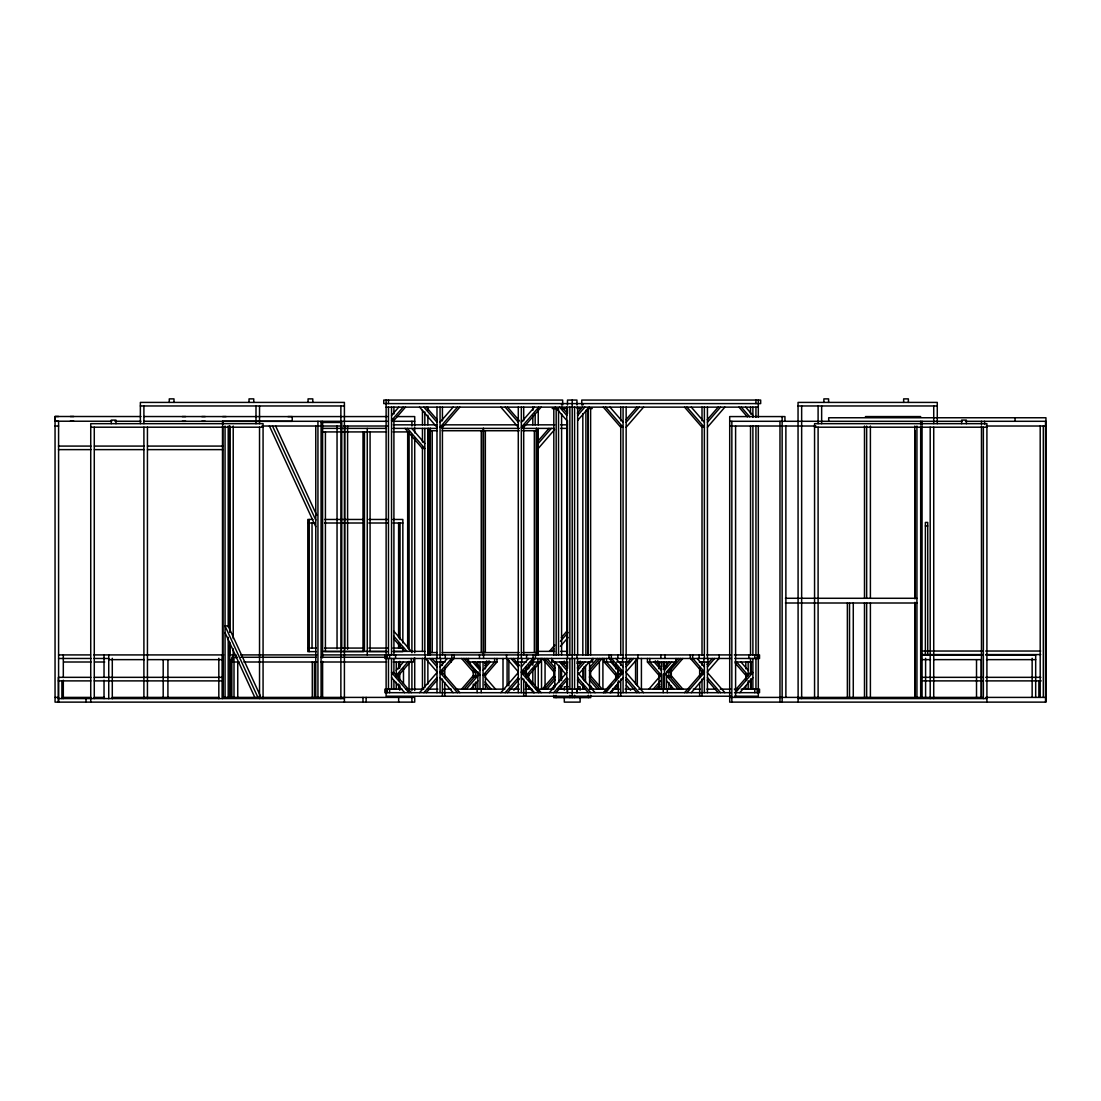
<?xml version="1.0" encoding="UTF-8"?>
<svg xmlns="http://www.w3.org/2000/svg" width="1101" height="1101" viewBox="0 0 1101 1101"><rect width="100%" height="100%" fill="white"/><g stroke="black" fill="none" stroke-linecap="round" stroke-linejoin="round"><path stroke-width="1.5" d="M1045.826 596.825L1045.826 589.902L1045.826 698.585M391.543 415.49L398.768 407.136M403.104 407.136L391.543 420.486L393.91 420.486L405.471 407.136M440.056 422.247L453.144 407.136M457.479 407.136L440.056 427.257L442.423 427.257L459.846 407.136M521.337 422.247L534.425 407.136M538.761 407.136L521.337 427.257L523.704 427.257L541.128 407.136M538.059 440.978L548.972 428.385M538.238 443.497L551.326 428.385M538.238 448.492L554.574 429.638M577.351 413.095L582.512 407.136M577.64 415.49L584.865 407.136M577.64 420.486L589.2 407.136M396.264 670.344L403.489 662.004M407.824 662.004L396.264 675.353L398.617 675.353L410.191 662.004M625.974 419.729L636.887 407.136M626.152 422.247L639.241 407.136M626.152 427.257L643.576 407.136M440.056 666.807L447.281 658.467M419.564 692.68L436.987 672.56M451.616 658.467L440.056 671.816L442.423 671.816L453.984 658.467M423.899 692.68L436.987 677.569M426.266 692.68L437.166 680.088M461.567 689.143L473.127 675.794L477.848 675.794L466.287 689.143M484.715 663.229L486.78 660.848M463.92 689.143L475.481 675.794M485.004 665.61L489.133 660.848M483.064 670.344L490.289 662.004M470.622 689.143L477.848 680.803M496.978 658.467L496.978 662.004L485.417 675.353L483.064 675.353L494.624 662.004L494.624 658.467M707.255 419.729L718.169 407.136M707.434 422.247L720.522 407.136M707.434 427.257L724.857 407.136M521.337 666.807L528.563 658.467M500.859 692.68L518.282 672.56M532.898 658.467L521.337 671.816L523.704 671.816L535.265 658.467M505.194 692.68L518.282 677.569M526.347 670.344L533.572 662.004M507.547 692.68L519.548 678.822M513.823 690.258L519.066 684.189M549.371 651.379L554.808 645.09M561.345 637.548L566.795 631.258M540.261 658.467L540.261 662.004L528.7 675.353L526.347 675.353L537.907 662.004L537.907 658.467M551.725 651.379L553.899 648.874M560.437 641.319L568.061 632.524M560.423 646.342L568.061 637.534M542.256 689.143L553.817 675.794M544.61 689.143L555.124 677.005M546.977 689.143L555.372 679.427M551.298 689.143L555.441 684.368M549.371 692.68L566.795 672.56M553.707 692.68L566.795 677.569M556.06 692.68L568.061 678.822M577.351 667.963L582.512 662.004M577.64 670.344L584.865 662.004M578.686 674.142L589.2 662.004M590.026 662.031L593.122 658.467M590.095 666.958L597.458 658.467M589.296 670.592L599.825 658.467M590.604 671.816L602.178 658.467M625.863 664.426L631.024 658.467M603.307 692.68L620.73 672.56L623.083 672.56L605.66 692.68M626.152 666.807L633.378 658.467M604.16 692.68L611.523 684.189M626.152 671.816L637.713 658.467M609.995 692.68L623.083 677.569M610.862 692.68L618.088 684.34M663.105 669.147L669.298 662.004M664.44 670.344L671.665 662.004M648.888 689.143L660.462 675.794M678.147 658.467L666.587 671.816L671.307 671.816L682.868 658.467M664.44 675.353L676 662.004L676 658.467M653.237 689.143L660.462 680.803M668.94 671.816L680.501 658.467M655.59 689.143L659.719 684.368M657.944 689.143L660.008 686.763M707.145 664.426L712.306 658.467M684.588 692.68L702.011 672.56L704.365 672.56L686.941 692.68M707.434 666.807L714.659 658.467M707.434 671.816L718.994 658.467M691.277 692.68L704.365 677.569M735.275 690.162L750.524 672.56L752.891 672.56L735.454 692.68M739.789 692.68L752.891 677.569M140.364 405.966L344.407 405.966M798.046 405.966L937.268 405.966M386.121 407.136L758.314 407.136M552.193 408.554L556.968 408.554M561.524 408.554L567.442 408.554M577.007 408.554L580.186 408.554M587.466 408.554L592.242 408.554M58.587 416.495L55.05 416.495L55.05 421.243L58.587 421.298L58.587 702.121M70.285 416.508L73.822 416.508M182.202 416.577L185.739 416.577M201.744 416.563L205.281 416.563M222.608 416.577L226.145 416.577M287.925 416.577L387.401 416.577M397.2 416.577L414.719 416.577L414.719 426.018M865.427 416.577L920.67 416.577M140.983 416.536L55.05 416.495L55.05 702.121L414.719 702.121L414.719 697.401L222.884 697.401L222.884 426.018M144.025 416.536L292.233 416.605L292.219 421.325L144.025 421.256M70.285 421.229L73.822 421.229M182.202 421.298L185.739 421.298M201.744 421.284L205.281 421.284M387.401 421.298L222.884 421.298L222.884 424.449M393.126 421.298L414.719 421.298M729.702 421.298L962.068 421.298M965.481 421.298L1045.95 421.298M55.05 421.215L111.765 421.243M114.931 421.243L140.983 421.256M321.396 422.481L341.764 422.481L341.764 648.861M393.263 424.835L436.863 424.835M443.731 424.835L517.608 424.835M524.475 424.835L554.766 424.835M560.56 424.835L567.428 424.835M55.05 426.018L58.587 426.018M261.928 426.018L321.079 426.018M321.396 426.018L341.764 426.018M343.622 426.018L387.401 426.018M729.702 426.018L779.742 426.018M779.976 426.018L815.896 426.018M986.29 426.018L1045.537 426.018M90.736 427.202L263.07 427.202M814.561 427.202L986.909 427.202M322.607 428.385L386.437 428.385M393.016 428.385L437.221 428.385M442.01 428.385L519.452 428.385M522.7 428.385L554.216 428.385M560.56 428.385L567.428 428.385M428.427 430.739L437.042 430.739M442.189 430.739L519.273 430.739M522.7 430.739L536.407 430.739M322.607 431.922L386.437 431.922M393.016 431.922L409.104 431.922L409.104 649.673M58.477 446.084L90.998 446.084M94.425 446.084L144.08 446.084M147.506 446.084L222.829 446.084M58.477 449.621L90.998 449.621M94.425 449.621L144.08 449.621M147.506 449.621L222.829 449.621M312.904 519.466L307.798 519.466L307.798 651.613L316.304 651.613M324.547 519.466L363.963 519.466M368.807 519.466L387.786 519.466M392.892 519.466L402.842 519.466L402.842 642.943M307.798 523.003L314.611 523.003M324.547 523.003L363.963 523.003M368.807 523.003L387.786 523.003M392.892 523.003L402.842 523.003M925.377 525.961L927.73 525.961M785.426 598.283L916.927 598.283M785.426 603.004L916.927 603.004M307.798 648.076L316.304 648.076M324.547 648.076L363.963 648.076M368.807 648.076L387.786 648.076M392.892 648.076L402.842 648.076L402.842 651.613L394.337 651.613M922.06 651.035L982.23 651.035M985.67 651.035L1040.693 651.035M322.607 651.379L386.437 651.379M393.016 651.379L424.821 651.379M537.591 651.379L554.615 651.379M560.56 651.379L567.428 651.379M324.547 651.613L363.702 651.613M368.807 651.613L387.524 651.613M428.427 652.563L437.042 652.563M442.189 652.563L519.273 652.563M522.7 652.563L536.407 652.563M922.06 654.572L982.23 654.572M985.67 654.572L1040.693 654.572M58.587 654.916L90.502 654.916M93.846 654.916L223.654 654.916M228.719 654.916L236.027 654.916L236.027 658.068M240.541 654.916L316.634 654.916M321.781 654.916L438.377 654.916M440.056 654.916L519.975 654.916M521.337 654.916L623.083 654.916M625.34 654.916L704.365 654.916M706.759 654.916L731.367 654.916M734.284 654.916L759.525 654.916L759.525 658.467L734.862 658.467M922.06 654.916L982.312 654.916M985.739 654.916L1035.683 654.916L1035.683 697.401M237.431 657.283L231.843 657.283L231.843 697.401M240.858 657.283L316.331 657.283M321.038 657.283L386.657 657.283M58.587 658.467L91.08 658.467M93.846 658.467L108.738 658.467M731.367 658.467L384.896 658.467L384.896 654.916M108.738 659.637L144.355 659.637M147.754 659.637L222.374 659.637M229.848 659.637L233.219 659.637M922.06 659.637L930.538 659.637M933.937 659.637L981.418 659.637M986.51 659.637L1035.683 659.637M63.72 662.004L91.08 662.004M94.493 662.004L104.746 662.004M231.843 662.004L239.151 662.004M243.858 662.004L316.95 662.004M321.038 662.004L386.657 662.004M393.195 662.004L413.632 662.004L413.632 658.467M445.121 662.004L436.478 662.004L436.478 658.467M468.434 658.467L468.434 662.004L496.978 662.004M514.993 662.004L526.402 662.004M530.448 662.004L540.261 662.004M567.813 662.004L551.78 662.004L551.78 658.467M576.924 662.004L592.655 662.004L592.655 658.467M604.16 658.467L604.16 662.004L613.078 662.004M616.505 662.004L629.442 662.004M647.443 658.467L647.443 662.004L676 662.004M699.314 662.004L707.943 662.004L707.943 658.467M734.862 662.004L751.887 662.004M561.524 663.421L567.442 663.421M577.007 663.421L580.186 663.421L580.186 661.054M477.848 671.816L473.127 671.816L461.567 658.467M90.819 677.335L58.367 677.335L58.367 702.121M94.232 677.335L222.374 677.335M922.06 677.335L982.23 677.335M985.67 677.335L1040.83 677.335M58.367 680.886L90.819 680.886M94.232 680.886L222.374 680.886M922.06 680.886L982.23 680.886M985.67 680.886L1041.229 680.886M568.267 686.776L564.304 686.776L564.304 690.189M577.805 686.776L580.117 686.776L580.117 690.189M402.003 689.143L384.896 689.143L384.896 692.68L731.339 692.68M406.063 689.143L423.816 689.143M427.243 689.143L437.909 689.143M443.689 689.143L451.176 689.143M455.649 689.143L504.864 689.143M509.708 689.143L519.355 689.143M525.122 689.143L531.879 689.143M536.008 689.143L553.844 689.143L553.817 685.717M557.216 689.143L585.526 689.143M590.26 689.143L607.766 689.143M612.541 689.143L619.299 689.143M625.079 689.143L634.506 689.143M638.69 689.143L689.432 689.143M693.258 689.143L700.305 689.143M706.938 689.143L715.664 689.143M720.205 689.143L731.023 689.143M734.284 689.143L737.835 689.143M741.124 689.143L759.525 689.143L759.525 692.68L734.408 692.68M731.339 696.217L386.121 696.217L386.121 400.062M734.408 696.217L758.314 696.217L758.314 425.936M55.05 697.401L58.587 697.401M63.665 697.401L90.929 697.401M94.259 697.401L104.457 697.401M112.288 697.401L218.824 697.401M729.702 697.401L982.312 697.401M985.67 697.401L1045.537 697.401M58.367 698.585L344.407 698.585M798.115 698.585L986.909 698.585M745.666 407.136L752.891 415.49M741.317 407.136L749.726 416.852M738.964 407.136L747.373 416.852M691.277 407.136L704.365 422.247M686.941 407.136L704.365 427.257L702.011 427.257L684.588 407.136M609.995 407.136L623.083 422.247M605.66 407.136L623.083 427.257L620.73 427.257L603.307 407.136M561.923 407.136L567.084 413.095M559.569 407.136L566.795 415.49M555.234 407.136L566.795 420.486M740.945 662.004L748.171 670.344M736.61 662.004L748.171 675.353L745.804 675.353L735.289 663.215M507.547 407.136L519.548 420.995M505.194 407.136L518.282 422.247M500.859 407.136L518.282 427.257M697.139 658.467L704.365 666.807M707.434 672.56L724.857 692.68M692.804 658.467L704.365 671.816L702.011 671.816L690.451 658.467M707.434 677.569L720.522 692.68M707.255 680.088L718.169 692.68M682.868 689.143L671.307 675.794L666.587 675.794L678.147 689.143M657.655 660.848L659.719 663.229M668.94 675.794L680.501 689.143M655.301 660.848L660.462 666.807M654.145 662.004L661.371 670.344M666.587 680.803L673.812 689.143M647.443 662.004L659.004 675.353L661.371 675.353L649.81 662.004L649.81 658.467M426.266 407.136L437.166 419.729M423.899 407.136L436.987 422.247M419.564 407.136L436.987 427.257M615.858 658.467L623.083 666.807M626.152 672.56L643.576 692.68M611.523 658.467L623.083 671.816L620.73 671.816L609.17 658.467M411.733 428.385L424.821 443.497M626.152 677.569L639.241 692.68M610.862 662.004L618.088 670.344M625.974 680.088L636.887 692.68M407.398 428.385L424.821 448.492L422.454 448.492L405.03 428.385M626.4 685.4L630.612 690.258M604.16 662.004L615.72 675.353L618.088 675.353L606.527 662.004L606.527 658.467M590.604 675.794L602.178 689.143M589.296 677.005L599.825 689.143M590.095 680.638L597.458 689.143M590.026 685.565L593.122 689.143M577.64 672.56L595.063 692.68M577.64 677.569L590.728 692.68M561.923 662.004L567.084 667.963M577.461 680.088L588.374 692.68M559.569 662.004L566.795 670.344M555.234 662.004L565.735 674.142M551.312 658.467L555.441 663.229M546.977 658.467L555.372 668.169M544.61 658.467L555.124 670.592M542.256 658.467L553.817 671.816M513.41 658.467L519.603 665.61M516.052 662.004L518.117 664.385M541.128 692.68L523.704 672.56L521.337 672.56L538.761 692.68M511.057 658.467L518.282 666.807M528.7 679.331L532.912 684.189M536.063 687.822L539.215 691.469M506.721 658.467L518.282 671.816M521.337 677.569L534.425 692.68M526.347 684.34L533.572 692.68M475.123 662.004L480.284 667.963M475.783 664.426L477.848 666.807M472.769 662.004L479.995 670.344M485.018 677.005L495.533 689.143M466.287 658.467L470.485 663.311M468.434 662.004L479.995 675.353M485.004 681.987L491.197 689.143M463.92 658.467L475.481 671.816M484.715 684.368L488.844 689.143M432.129 658.467L437.29 664.426M459.846 692.68L442.423 672.56L440.056 672.56L457.479 692.68M429.762 658.467L436.987 666.807M425.426 658.467L436.987 671.816M440.056 677.569L453.144 692.68M393.91 631.258L411.334 651.379M393.91 636.268L406.998 651.379M393.731 638.786L404.631 651.379M411.334 692.68L393.91 672.56L391.543 672.56L408.966 692.68M391.543 677.569L404.631 692.68M275.635 426.018L316.771 515.419M272.498 426.018L315.767 520.044M269.415 426.018L315.767 526.718M260.331 695.846L228.141 625.891L224.989 625.891L257.895 697.401M224.989 632.566L254.826 697.401M1045.537 421.298L1045.537 702.121M1043.321 426.018L1043.321 697.401M1040.197 426.018L1040.197 697.401M1038.876 680.886L1038.876 696.974M1032.146 658.288L1032.146 697.057M1015.067 417.761L1015.067 421.298M986.909 702.121L986.909 423.665L814.561 423.665L814.561 698.585M984.597 421.298L984.597 424.449M983.358 427.202L983.358 698.585M981.473 421.298L981.473 424.449M981.473 426.018L981.473 697.401M981.225 659.637L981.225 697.401M976.518 659.637L976.518 697.401M966.375 423.665L966.375 420.114L961.655 420.114L961.655 423.665M937.268 423.665L937.268 402.415L798.046 402.415L798.115 702.121M933.731 405.966L933.731 423.665M933.731 427.202L933.731 698.585M930.194 427.202L930.194 698.585M927.73 654.572L927.73 522.424L925.377 522.424L925.377 654.572M925.597 658.288L925.597 697.057M922.06 421.298L922.06 424.835M922.06 426.018L922.06 697.401M920.67 421.298L920.67 424.449M920.67 426.018L920.67 697.401M916.927 426.018L916.927 697.401M914.986 430.739L914.986 598.875M914.986 602.302L914.986 697.401M914.78 426.018L914.78 597.774M914.78 602.935L914.78 697.401M908.366 402.415L908.366 398.879L903.646 398.879L903.646 402.415M870.396 426.018L870.396 597.774M870.396 602.935L870.396 697.401M866.652 426.018L866.652 597.774M866.652 602.935L866.652 697.401M864.491 426.018L864.491 597.774M864.491 602.935L864.491 697.401M853.275 603.004L853.275 697.401M849.532 603.004L849.532 697.401M847.371 603.004L847.371 697.401M828.695 421.298L828.695 417.761L1045.95 417.761L1045.95 702.121L729.702 702.121L729.702 416.577L784.944 416.577L784.944 421.298M828.599 402.415L828.599 398.879L823.878 398.879L823.878 402.415M821.649 405.966L821.649 423.665M818.098 405.966L818.098 423.665M818.098 427.202L818.098 698.585M801.652 405.966L801.652 698.585M785.88 426.018L785.88 697.401M782.137 416.577L782.137 702.121M779.976 421.298L779.976 702.121M758.314 400.062L758.314 417.403M757.171 654.916L757.171 658.467M757.171 689.143L757.171 692.68M755.947 400.062L755.947 403.599M755.947 407.136L755.947 417.389M755.947 425.936L755.947 654.916M755.947 658.467L755.947 689.143M754.804 654.916L754.804 658.467M754.804 689.143L754.804 692.68M752.891 407.136L752.891 417.389M752.891 425.936L752.891 654.916M752.891 658.467L752.891 689.143M751.226 662.004L751.226 673.881M751.226 680.666L751.226 689.143M750.524 407.136L750.524 413.976M750.524 425.936L750.524 654.916M750.524 658.467L750.524 673.798M750.524 678.918L750.524 689.143M748.873 654.916L748.873 658.467M748.171 662.004L748.171 675.574M748.171 680.666L748.171 689.143M745.804 662.004L745.804 668.789M745.804 673.881L745.804 680.666M745.804 685.744L745.804 689.143M735.592 426.018L735.592 697.401M731.848 421.298L731.848 702.121M719.187 654.916L719.187 658.467M707.434 407.136L707.434 658.467M707.434 662.004L707.434 692.68M704.365 407.136L704.365 658.467M704.365 662.004L704.365 692.68M703.856 658.467L703.856 662.004M702.011 407.136L702.011 420.816M702.011 425.949L702.011 655.04M702.011 662.004L702.011 665.417M702.011 670.523L702.011 673.977M702.011 679.042L702.011 696.217M699.658 667.137L699.658 677.404M699.658 682.537L699.658 696.217M699.135 654.916L699.135 658.467M692.625 654.916L692.625 658.467M690.258 654.916L690.258 658.467M671.307 670.481L671.307 677.266M671.307 685.744L671.307 689.143M671.115 670.481L671.115 677.266M671.115 685.744L671.115 689.143M668.94 670.481L668.857 677.266M668.94 682.359L668.857 689.143M667.302 689.143L667.302 692.68M666.49 662.004L666.49 667.096M666.49 672.174L666.49 689.143M664.949 654.916L664.949 658.467M664.44 662.004L664.44 689.143M663.518 662.004L663.518 667.096M663.518 673.881L663.518 689.143M663.421 662.004L663.421 667.096M663.421 673.881L663.421 689.143M663.215 689.143L663.215 692.68M661.371 662.004L661.371 689.143M660.861 654.916L660.861 658.467M659.004 662.004L659.004 668.789M659.004 673.881L659.004 689.143M641.415 658.467L641.415 689.143M637.906 654.916L637.906 658.467M637.328 658.467L637.328 685.73M635.566 660.16L635.566 684.024M626.662 658.467L626.662 662.004M626.152 407.136L626.152 658.467M626.152 662.004L626.152 692.68M623.083 407.136L623.083 658.467M623.083 662.004L623.083 692.68M622.574 658.467L622.574 662.004M620.73 407.136L620.73 420.816M620.73 425.949L620.73 655.04M620.73 662.004L620.73 665.417M620.73 670.523L620.73 673.977M620.73 679.042L620.73 696.217M618.363 668.844L618.363 677.404M618.363 680.817L618.363 696.217M618.088 667.096L618.088 677.266M618.088 682.359L618.088 689.143M617.854 654.916L617.854 658.467M615.72 663.697L615.72 668.789M615.72 673.881L615.72 680.666M615.72 685.744L615.72 689.143M611.33 654.916L611.33 658.467M608.977 654.916L608.977 658.467M602.908 658.467L602.908 689.143M599.371 661.866L599.371 685.73M590.618 408.554L590.631 654.916M590.618 670.275L590.604 677.143M590.618 685.717L590.604 689.143M590.755 695.281L590.755 697.635L553.693 697.635L553.693 695.281M589.599 661.866L589.599 689.143M588.264 408.554L588.264 654.916M588.388 695.281L588.388 697.635M588.251 408.554L588.251 654.916M585.897 410.274L585.897 654.916M585.512 665.279L585.512 682.317M583.75 666.986L583.75 680.624M583.75 685.73L583.75 689.143M582.911 403.599L582.911 405.017M582.828 413.687L582.828 654.916M582.828 668.568L582.828 678.849M582.828 683.996L582.828 689.143M581.755 405.017L581.768 400.062L760.667 400.062L760.667 403.599L383.754 403.599L383.754 400.062L562.652 400.062L562.68 405.017M580.117 697.002L580.117 702.121L564.304 702.121L564.304 697.002M577.64 407.136L577.64 654.916M577.64 658.467L577.64 689.143M576.993 405.017L576.938 400.062L567.497 400.062L567.455 405.017M576.938 654.916L576.938 658.467M574.571 407.136L574.571 654.916M574.571 658.467L574.571 689.143M574.584 695.281L574.584 697.635M572.217 400.062L572.217 697.635M569.85 407.136L569.85 654.916M569.85 658.467L569.85 689.143M569.864 695.281L569.864 697.635M567.497 408.554L567.497 413.687M567.497 420.527L567.497 658.467M567.497 661.797L567.497 668.568M567.497 679.124L567.497 692.68M567.359 689.143L567.359 692.68M566.795 407.136L566.795 654.916M566.795 658.467L566.795 689.143M564.249 661.054L564.249 663.421M561.524 403.599L561.524 405.017M561.593 413.687L561.593 654.916M561.593 668.568L561.593 680.569M561.593 685.717L561.593 689.143M560.684 666.986L560.684 680.624M560.684 685.73L560.684 689.143M558.909 665.279L558.909 682.317M558.537 408.554L558.537 654.916M556.17 408.554L556.17 654.916M556.06 695.281L556.06 697.635M554.821 661.866L554.821 687.437M553.817 408.554L553.803 654.916M553.817 670.275L553.817 677.143M545.064 660.16L545.064 687.437M541.527 658.467L541.527 689.143M538.238 408.746L538.238 424.835M538.238 428.385L538.238 654.916M538.238 663.504L538.238 689.254M536.586 428.385L536.586 654.916M536.407 428.385L536.407 654.916M535.458 654.916L535.458 658.467M535.169 413.577L535.169 424.835M535.169 666.931L535.169 685.813M534.357 430.739L534.357 652.563M533.09 654.916L533.09 658.467M532.815 407.136L532.815 410.356M532.815 415.187L532.815 424.835M532.815 661.784L532.815 665.224M532.815 668.651L532.815 684.093M532.471 659.637L532.471 662.004M528.7 665.389L528.7 668.789M528.7 673.881L528.7 678.959M528.7 685.744L528.7 689.143M526.567 654.916L526.567 658.467M526.347 667.096L526.347 677.266M526.347 682.359L526.347 689.143M526.058 667.137L526.058 677.404M526.058 682.537L526.058 696.217M523.704 407.136L523.704 420.816M523.704 425.949L523.704 655.04M523.704 670.523L523.704 673.977M523.704 679.042L523.704 696.217M521.846 658.467L521.846 662.004M521.337 407.136L521.337 658.467M521.337 662.004L521.337 692.68M518.282 407.136L518.282 658.467M518.282 662.004L518.282 692.68M517.759 658.467L517.759 662.004M508.868 660.16L508.868 685.73M507.093 658.467L507.093 685.73M506.529 654.916L506.529 658.467M503.006 658.467L503.006 689.143M485.348 430.739L485.348 652.563M485.417 662.004L485.417 668.789M485.417 673.881L485.417 689.143M483.477 428.385L483.573 658.467M483.298 428.385L483.298 654.916M483.064 662.004L483.064 689.143M481.261 430.739L481.261 652.563M481.206 689.143L481.206 692.68M479.995 662.004L479.995 689.143M479.485 654.916L479.485 658.467M477.848 662.004L477.848 667.096M477.848 672.174L477.848 689.143M477.118 689.143L477.118 692.68M475.673 670.481L475.673 677.266M475.673 682.359L475.673 689.143M475.481 670.481L475.481 677.266M475.481 682.359L475.481 689.143M473.127 670.481L473.306 677.266M473.306 684.051L473.127 689.143M454.162 654.916L454.162 658.467M451.809 654.916L451.809 658.467M451.19 659.637L451.19 662.004M445.286 654.916L445.286 658.467M444.776 667.137L444.776 677.404M444.776 682.537L444.776 696.217M442.423 407.136L442.423 420.816M442.423 425.949L442.423 655.04M442.423 662.004L442.423 665.417M442.423 670.523L442.423 673.977M442.423 679.042L442.423 696.217M440.565 658.467L440.565 662.004M440.056 407.136L440.056 658.467M440.056 662.004L440.056 692.68M436.987 407.136L436.987 658.467M436.987 662.004L436.987 692.68M432.239 430.739L432.239 652.563M430.367 428.385L430.367 654.916M430.188 428.385L430.188 654.916M428.427 428.385L428.427 654.916M427.876 407.136L427.876 410.356M427.876 415.187L427.876 424.835M427.876 428.385L427.876 654.916M427.876 660.077L427.876 684.093M425.247 654.916L425.247 658.467M424.821 411.967L424.821 424.835M424.821 428.385L424.821 654.916M424.821 658.357L424.821 687.533M422.454 410.356L422.454 424.835M422.454 428.385L422.454 442.107M422.454 447.254L422.454 651.489M422.454 658.357L422.454 689.254M414.719 427.738L414.719 432.886M414.719 438.047L414.719 652.742M414.719 657.889L414.719 690.533M411.912 421.298L411.912 426.018M411.912 434.606L411.912 652.742M411.912 661.329L411.912 690.533M411.912 697.401L411.912 702.121M411.279 658.467L411.279 662.004M409.035 661.329L409.035 690.533M407.673 431.922L407.673 647.952M403.489 668.142L403.489 683.432M400.035 523.003L400.035 639.516M400.035 644.649L400.035 648.076M399.746 661.343L399.746 668.142M399.746 673.234L399.746 680.033M399.746 685.125L399.746 690.231M398.603 523.003L398.603 637.796M398.603 642.943L398.603 648.076M398.617 662.004L398.617 668.789M398.658 673.798L398.617 678.959M398.617 684.051L398.617 689.143M398.658 697.401L398.658 702.121M396.264 662.004L396.264 677.266M396.264 682.359L396.264 689.143M395.562 654.916L395.562 658.467M393.91 407.136L393.91 413.976M393.91 419.096L393.91 654.916M393.91 658.467L393.91 673.798M393.91 680.624L393.91 689.143M391.543 407.136L391.543 654.916M391.543 658.467L391.543 689.143M389.616 654.916L389.616 658.467M389.616 689.143L389.616 692.68M388.474 400.062L388.474 403.599M388.474 407.136L388.474 654.916M388.474 658.467L388.474 689.143M387.263 654.916L387.263 658.467M387.263 689.143L387.263 692.68M370.074 431.922L370.074 651.379M367.266 428.385L367.266 654.916M366.124 697.401L366.124 702.121M364.445 431.922L364.445 651.379M363.013 431.922L363.013 651.379M362.986 697.401L362.986 702.121M347.599 426.018L347.599 649.301M344.792 426.018L344.792 649.301M344.407 702.121L344.407 402.415L140.364 402.415L140.364 423.665M340.87 405.966L340.87 698.585M337.044 426.018L337.044 648.861M325.414 431.922L325.414 651.379M322.607 421.298L322.607 657.889M322.607 661.329L322.607 697.401M321.079 421.298L321.079 697.401M317.941 421.298L317.941 697.401M315.767 426.018L315.767 697.401M314.459 662.004L314.459 697.401M312.794 402.415L312.794 398.879L308.074 398.879L308.074 402.415M312.299 662.004L312.299 697.401M312.037 523.003L312.037 648.076M309.23 519.466L309.23 651.613M263.07 698.585L263.07 423.665L90.736 423.665L90.736 702.121M259.533 405.966L259.533 423.665M259.533 427.202L259.533 698.585M255.996 405.966L255.996 423.665M253.753 402.415L253.753 398.879L249.032 398.879L249.032 402.415M237.747 662.004L237.747 697.401M234.004 657.283L234.004 697.401M233.219 426.018L233.219 638.58M233.219 648.861L233.219 658.068M231.059 659.637L231.059 697.016M229.779 426.018L229.779 632.125M229.779 642.433L229.779 697.401M229.682 426.018L229.682 631.726M229.682 645.351L229.682 655.728M228.21 426.018L228.21 626.978M228.21 637.286L228.21 697.401M225.058 426.018L225.058 697.401M222.498 421.298L222.498 424.449M222.498 426.018L222.498 697.401M222.374 654.916L222.374 698.585M218.824 658.288L218.824 698.722M173.986 402.415L173.986 398.879L169.279 398.879L169.279 402.415M167.916 659.637L167.916 697.401M163.196 659.637L163.196 697.401M147.438 427.202L147.438 698.585M143.901 405.966L143.901 423.665M143.901 427.202L143.901 698.585M115.977 423.665L115.977 420.114L111.256 420.114L111.256 423.665M112.288 658.288L112.288 698.722M108.738 654.916L108.738 698.722M104.031 654.916L104.031 676.854M104.031 680.198L104.031 698.585M94.273 427.202L94.273 698.585M86.016 698.585L86.016 702.121M63.307 654.916L63.307 676.854M63.307 680.198L63.307 698.585M61.904 680.886L61.904 698.585M577.075 692.68L577.075 689.143L576.938 692.68"/></g></svg>
